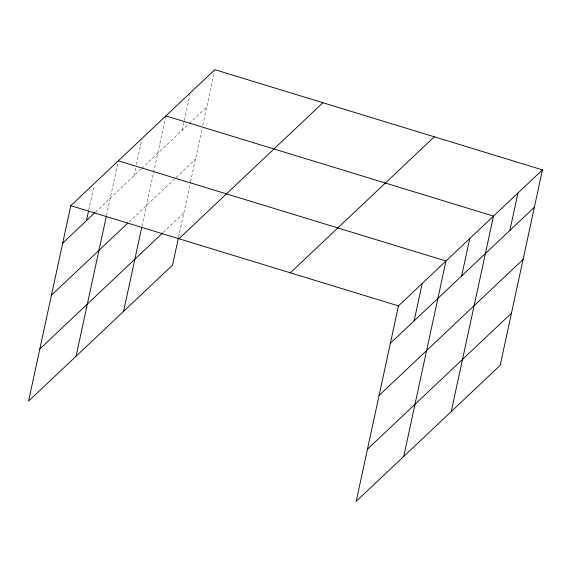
<?xml version="1.0" encoding="UTF-8"?>
<svg xmlns="http://www.w3.org/2000/svg" width="571" height="571" viewBox="0 0 571 571"><rect width="100%" height="100%" fill="white"/><g stroke="black" fill="none" stroke-linecap="round" stroke-linejoin="round"><path stroke-width="0.43" stroke-dasharray="2.85 2.14" d="M88.733 210.207L94.001 185.846M106.477 215.581L118.325 160.794M133.999 175.754L135.691 167.931M136.44 164.448L141.894 139.224M141.979 226.266L165.654 116.777M182.235 130.188L190.136 93.658M178.559 237.293L190.379 182.62M190.564 181.756L202.013 128.796M202.769 125.32L214.803 69.662M95.471 212.148L141.058 169.087M141.701 168.481L188.673 124.107M189.322 123.5L206.716 107.07M129.139 221.848L175.468 178.088M176.111 177.474L195.439 159.223M163.206 232.426L183.819 212.954"/><path stroke-width="0.86" d="M542.45 169.873L398.458 305.892L356.197 501.338L500.196 365.319L542.45 169.873L214.803 69.662L70.804 205.681L28.55 401.127L172.542 265.108L178.366 238.164M86.478 220.642L88.548 211.07M76.064 356.24L106.292 216.452M123.586 311.359L141.794 227.137M414.125 320.852L422.219 283.444M403.718 456.45L445.972 261.004L118.325 160.794M461.646 275.964L469.733 238.564M451.233 411.57L493.494 216.116L165.84 115.906M509.882 230.399L517.968 192.998M62.717 243.082L94.829 212.755M51.447 295.236L127.854 223.061M39.827 348.974L162.564 233.039M178.93 238.749L322.922 102.73M290.332 272.817L434.324 136.804M390.371 343.292L534.363 207.28M379.094 395.446L523.086 259.434M367.474 449.184L511.466 313.165M70.804 205.681L398.458 305.892"/></g></svg>
